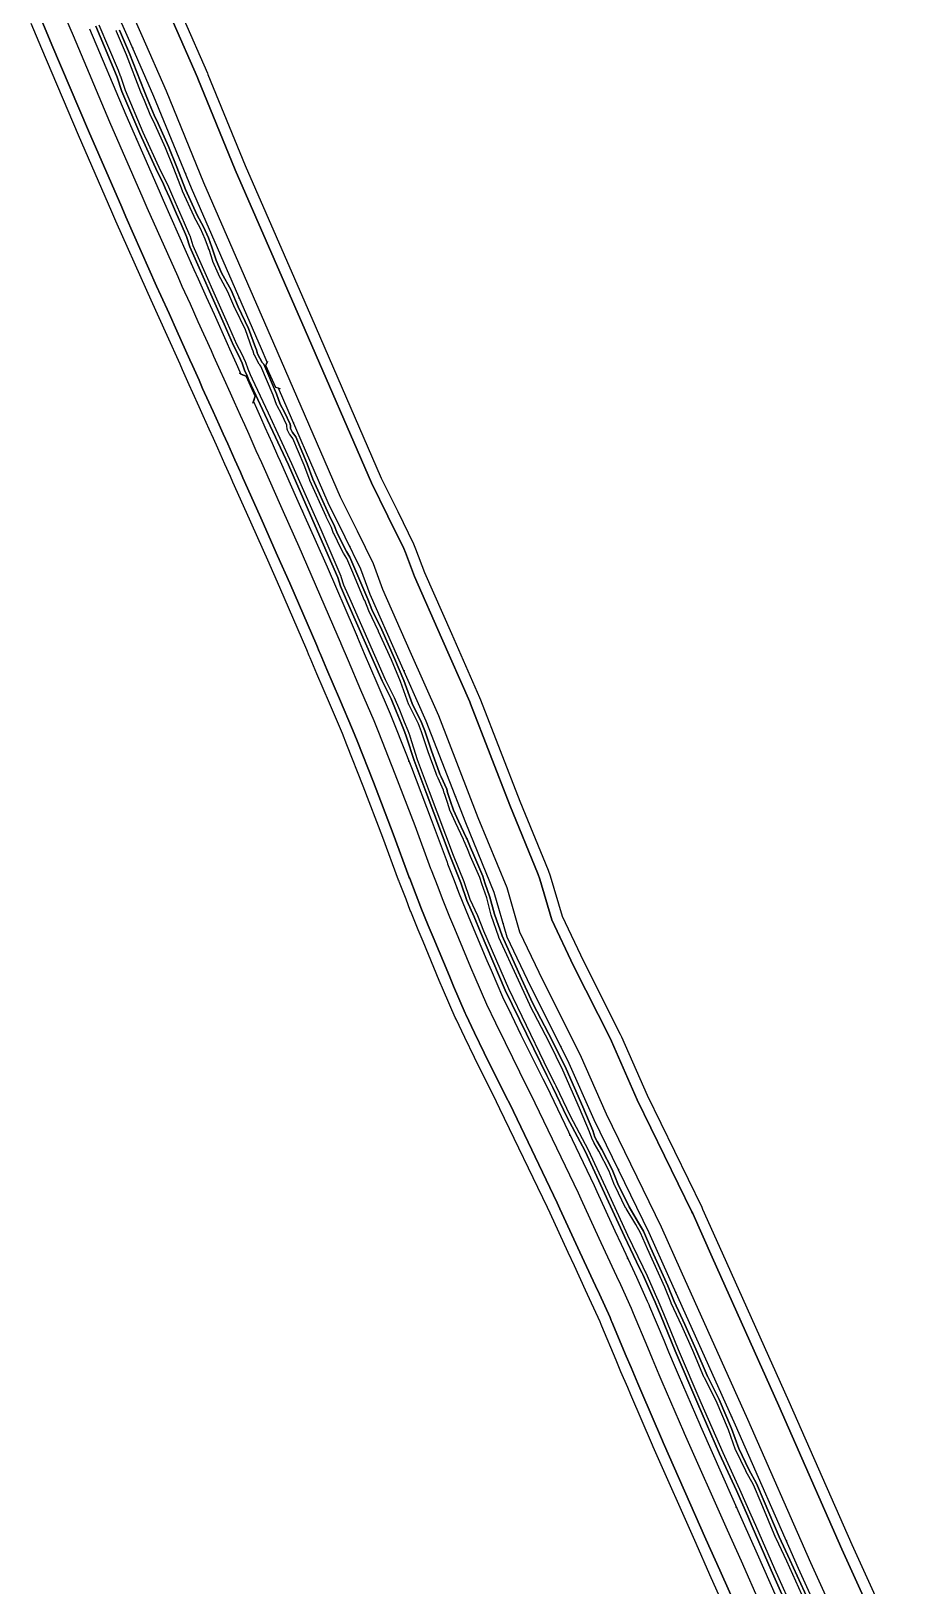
# Model space of a CAD drawing. Header units: inches. Extents: x 87989 to 118156, y 435697 to 451526.
# Drawn here: x 100111 to 100765, y 445126 to 446270 of the extents above; entities that cross this region are included whole.
import ezdxf

# ---------------------------------------------------------------- set-up
doc = ezdxf.new("R2010")
doc.units = ezdxf.units.IN
doc.header["$MEASUREMENT"] = 0
for name, color, linetype, true_color in [('As_waterkering_BWK', 7, 'Continuous', 0x7b8981), ('Beschermingszone_BWK', 7, 'Continuous', 0xcf890d), ('Grens_bebouwingsvrije_zone_BWK', 7, 'Continuous', 0x6789ae), ('Kernzone_BWK', 7, 'Continuous', 0xcb89af), ('Kunstwerken_BWK', 7, 'Continuous', 0xc78952), ('Referentiepunten_BWK', 7, 'Continuous', 0x178980)]:
    doc.layers.add(name, color=color, linetype=linetype, true_color=true_color)

msp = doc.modelspace()

# ---------------------------------------------------------------- linework, layer by layer
at = {"layer": 'As_waterkering_BWK'}
for points in [[(100725.3785, 445028.1803), (100675.3305, 445138.4211), (100628.8333, 445243.9276), (100579.7998, 445353.1539), (100565.4279, 445385.4484), (100524.8484, 445468.6362), (100505.5732, 445512.4282), (100478.3512, 445566.5341), (100460.9358, 445603.2247), (100451.2982, 445636.0264), (100430.3322, 445687.2579), (100401.2503, 445762.1608), (100380.4533, 445809.3344), (100360.1636, 445855.3244), (100353.2313, 445873.9233), (100341.7337, 445897.5947), (100329.2218, 445922.7877), (100292.5846, 446007.1413), (100290.6273, 446007.8096), (100283.3825, 446023.8834), (100284.288, 446026.2641), (100280.0192, 446036.072), (100228.4495, 446154.4287), (100200.8893, 446221.892), (100183.1358, 446262.4714), (100141.0346, 446357.4949)], [(100153.4386, 446271.7864), (100180.2149, 446208.4684), (100204.6815, 446152.4128), (100207.6942, 446145.574), (100230.2669, 446094.6548), (100233.3832, 446087.7677), (100239.3642, 446074.5511), (100245.1707, 446061.7199), (100254.8322, 446040.2266), (100256.627, 446036.1461), (100261.5337, 446025.271), (100264.1506, 446019.3614), (100264.9662, 446017.5662), (100268.87, 446016.1172), (100275.5223, 446001.2992), (100274.1049, 445997.3751), (100276.286, 445992.6212), (100279.3177, 445985.7741), (100282.5631, 445978.6156), (100287.8657, 445966.7354), (100291.9253, 445957.7559), (100293.8216, 445953.4737), (100305.9515, 445926.2493), (100307.9083, 445921.8257), (100319.3866, 445896.0035), (100328.3928, 445875.6006), (100348.2412, 445829.6735), (100350.4831, 445824.4552), (100350.7139, 445823.6646), (100355.7407, 445811.9642), (100364.9862, 445790.3593), (100374.6824, 445767.5253), (100378.2013, 445758.8596), (100390.4155, 445728.0336), (100404.9677, 445689.8139), (100416.6609, 445658.2046), (100417.0323, 445657.1823), (100421.9057, 445644.8154), (100425.1563, 445636.1959), (100430.5196, 445622.9687), (100433.9978, 445614.605), (100445.9778, 445585.9969), (100449.0093, 445578.802), (100457.5358, 445559.1999), (100463.9939, 445545.6867), (100470.9826, 445531.1852), (100487.0988, 445498.7656), (100489.7022, 445493.5567), (100524.7776, 445420.3846), (100526.9083, 445415.8712), (100540.1892, 445387.011), (100544.8181, 445377.0175), (100553.1103, 445359.1193), (100556.0496, 445352.7826), (100564.0161, 445335.1698), (100565.113, 445332.602), (100565.6303, 445331.3487), (100576.1267, 445306.3414), (100579.6562, 445297.9545), (100584.5741, 445286.2669), (100586.7521, 445281.0914), (100602.6206, 445244.2863), (100603.0769, 445243.25), (100634.5663, 445172.1552), (100644.8322, 445149.2736), (100658.9423, 445117.5103)]]:
    msp.add_lwpolyline(points, dxfattribs=at)
at = {"layer": 'Beschermingszone_BWK'}
for points in [[(100670.2061, 445103.5547), (100655.2568, 445137.2207), (100641.2764, 445169.1738), (100637.9717, 445176.8145), (100629.5498, 445195.8281), (100617.2031, 445222.793), (100601.1787, 445259.4844), (100584.416, 445298.5), (100573.6641, 445325.1289), (100570.2461, 445333.2695), (100569.7227, 445334.5371), (100568.5928, 445337.1816), (100560.5957, 445354.8652), (100560.1895, 445355.7402), (100558.3574, 445359.373), (100547.1387, 445382.7793), (100532.3965, 445414.7148), (100518.2012, 445445.4688), (100504.9463, 445470.4102), (100494.4014, 445492.5313), (100493.6504, 445493.9785), (100489.96, 445501.2344), (100485.6025, 445510.2363), (100459.4863, 445564.1934), (100441.249, 445606.7168), (100436.7002, 445618.0684), (100431.1934, 445630.1523), (100426.6553, 445643.1406), (100418.8428, 445662.6387), (100401.1768, 445709.5059), (100392.3652, 445733.0371), (100386.876, 445750.4063), (100385.3564, 445754.375), (100382.8418, 445760.7207), (100379.2998, 445769.4434), (100375.4688, 445778.4648), (100368.8174, 445791.8145), (100343.4297, 445849.4648), (100338.1436, 445861.541), (100336.1416, 445867.75), (100321.3906, 445902.0781), (100299.96, 445950.6973), (100282.6299, 445987.9355), (100270.8604, 446013.1172), (100269.457, 446016.2539), (100267.5908, 446020.4531), (100265.8945, 446025.7051), (100263.3145, 446031.1289), (100259.5049, 446038.6523), (100252.5166, 446054.377), (100227.2246, 446111.2637), (100224.8838, 446118.8398), (100220.8486, 446127.9668), (100217.5547, 446135.6699), (100212.2676, 446147.5957), (100209.2607, 446154.4199), (100207.4648, 446158.5352), (100203.4531, 446166.1348), (100190.5107, 446194.6191), (100177.3086, 446225.625), (100173.8193, 446236.1816), (100172.1758, 446240.3164), (100158.042, 446273.7363)], [(100160.3447, 446274.7129), (100174.4883, 446241.2637), (100176.1426, 446237.1055), (100176.1934, 446236.9668), (100179.6494, 446226.5078), (100192.7988, 446195.625), (100205.6982, 446167.2363), (100209.6758, 446159.7012), (100209.7559, 446159.5352), (100211.5498, 446155.4238), (100214.5547, 446148.6055), (100219.8467, 446136.668), (100223.1416, 446128.9648), (100227.1709, 446119.8496), (100227.2725, 446119.5781), (100229.5693, 446112.1445), (100254.8018, 446055.3926), (100261.7637, 446039.7246), (100265.5586, 446032.2324), (100268.1523, 446026.7793), (100268.2734, 446026.4746), (100269.9287, 446021.3477), (100271.7402, 446017.2695), (100273.1318, 446014.1563), (100284.8955, 445988.9941), (100302.2363, 445951.7285), (100323.6836, 445903.0762), (100338.4385, 445868.7363), (100338.5205, 445868.5176), (100340.4844, 445862.4297), (100345.7188, 445850.4688), (100371.082, 445792.875), (100377.707, 445779.5801), (100377.7705, 445779.4414), (100381.6084, 445770.4023), (100385.1621, 445761.6523), (100387.6855, 445755.2832), (100389.21, 445751.3008), (100389.2588, 445751.1602), (100394.7295, 445733.8535), (100403.5176, 445710.3848), (100421.1729, 445663.543), (100428.9756, 445644.0703), (100429.0146, 445643.9648), (100433.5156, 445631.0859), (100438.9756, 445619.1055), (100439.0215, 445618.998), (100443.5586, 445607.6738), (100461.7607, 445565.2305), (100487.8535, 445511.3262), (100492.1992, 445502.3457), (100495.873, 445495.1211), (100496.6191, 445493.6836), (100496.6572, 445493.6074), (100507.1797, 445471.5352), (100520.4082, 445446.6406), (100520.4707, 445446.5156), (100534.666, 445415.7637), (100549.4014, 445383.8438), (100560.6006, 445360.4766), (100562.4219, 445356.8652), (100562.457, 445356.791), (100562.8682, 445355.9063), (100570.8809, 445338.1895), (100572.0273, 445335.5059), (100572.5547, 445334.2305), (100575.9756, 445326.0801), (100586.7236, 445299.4609), (100603.4727, 445260.4785), (100619.4854, 445223.8125), (100631.8291, 445196.8535), (100640.2617, 445177.8164), (100643.5684, 445170.1699), (100657.5449, 445138.2285), (100672.4629, 445104.6309)]]:
    msp.add_lwpolyline(points, dxfattribs=at)
for points in [[(100624.2513, 445102.0015, 0), (100610.1332, 445133.7826, 0), (100599.8588, 445156.6831, 0), (100568.3159, 445227.8985, 0), (100567.7843, 445229.1068, 0), (100551.7922, 445266.1991, 0), (100549.5488, 445271.528, 0), (100544.631, 445283.2156, 0), (100541.0949, 445291.6182, 0), (100530.5481, 445316.7464, 0), (100530.0764, 445317.8884, 0), (100529.2283, 445319.8738, 0), (100521.5012, 445336.9571, 0), (100518.6346, 445343.1372, 0), (100510.3381, 445361.0448, 0), (100505.6887, 445371.0826, 0), (100492.4657, 445399.8168, 0), (100490.4627, 445404.0605, 0), (100455.5712, 445476.8483, 0), (100453.0896, 445481.8135, 0), (100436.8528, 445514.4787, 0), (100429.7349, 445529.2452, 0), (100423.25, 445542.8145, 0), (100422.6897, 445544.0425, 0), (100414.0769, 445563.846, 0), (100410.9431, 445571.2807, 0), (100398.929, 445599.9703, 0), (100395.3686, 445608.5335, 0), (100389.9411, 445621.9171, 0), (100389.6008, 445622.7869, 0), (100386.449, 445631.1442, 0), (100381.6783, 445643.2503, 0), (100381.316, 445644.2075, 0), (100380.9829, 445645.1252, 0), (100369.3906, 445676.4608, 0), (100354.9935, 445714.2732, 0), (100342.9328, 445744.7118, 0), (100339.5877, 445752.9496, 0), (100330.0299, 445775.4579, 0), (100320.8158, 445796.9891, 0), (100315.7997, 445808.6646, 0), (100315.2438, 445810.212, 0), (100313.3432, 445814.636, 0), (100293.5695, 445860.3902, 0), (100284.6427, 445880.6132, 0), (100273.1704, 445906.4218, 0), (100271.2203, 445910.8304, 0), (100259.0936, 445938.0476, 0), (100257.2391, 445942.2353, 0), (100253.2026, 445951.1643, 0), (100247.9083, 445963.0263, 0), (100244.6399, 445970.2364, 0), (100241.6469, 445976.9944, 0), (100239.3781, 445981.9315, 0), (100237.1635, 445986.7905, 0), (100234.1403, 445993.531, 0), (100229.4743, 446003.8203, 0), (100226.842, 446009.7639, 0), (100221.9163, 446020.6821, 0), (100220.11, 446024.7866, 0), (100210.531, 446046.0967, 0), (100204.7441, 446058.8843, 0), (100198.7628, 446072.1016, 0), (100195.5868, 446079.122, 0), (100172.9368, 446130.2142, 0), (100169.8803, 446137.1526, 0), (100145.3017, 446193.4676, 0), (100118.4496, 446256.9617, 0), (100110.5198, 446275.643, 0)], [(100117.8725, 446278.7953, 0), (100125.8157, 446260.0827, 0), (100152.6519, 446196.6256, 0), (100177.2069, 446140.3653, 0), (100180.2541, 446133.4479, 0), (100202.8878, 446082.3921, 0), (100206.0513, 446075.3998, 0), (100212.0325, 446062.1826, 0), (100217.8236, 446049.3858, 0), (100227.4204, 446028.0373, 0), (100229.2238, 446023.9377, 0), (100234.1455, 446013.0285, 0), (100236.7746, 446007.0921, 0), (100241.4329, 445996.8201, 0), (100244.453, 445990.0864, 0), (100246.6524, 445985.2609, 0), (100248.9393, 445980.2842, 0), (100251.9405, 445973.5075, 0), (100255.204, 445966.3083, 0), (100260.5001, 445954.4424, 0), (100264.5419, 445945.503, 0), (100266.4048, 445941.2952, 0), (100278.5321, 445914.0765, 0), (100280.4836, 445909.6648, 0), (100291.9572, 445883.8533, 0), (100300.9011, 445863.5925, 0), (100320.6901, 445817.8018, 0), (100322.5942, 445813.3699, 0), (100323.1501, 445811.8225, 0), (100328.1684, 445800.1418, 0), (100337.3891, 445778.595, 0), (100346.976, 445756.0181, 0), (100350.3578, 445747.6903, 0), (100362.4508, 445717.1701, 0), (100376.8805, 445679.272, 0), (100388.4941, 445647.8788, 0), (100388.8352, 445646.939, 0), (100389.1213, 445646.1833, 0), (100393.9136, 445634.0223, 0), (100397.0862, 445625.6098, 0), (100397.3548, 445624.9232, 0), (100402.7688, 445611.5725, 0), (100406.3119, 445603.0513, 0), (100418.3188, 445574.3788, 0), (100421.4311, 445566.9946, 0), (100430.0257, 445547.2335, 0), (100430.4681, 445546.264, 0), (100436.9474, 445532.7066, 0), (100444.038, 445517.9959, 0), (100460.2495, 445485.3824, 0), (100462.7567, 445480.3658, 0), (100497.6869, 445407.4972, 0), (100499.7168, 445403.1967, 0), (100512.952, 445374.436, 0), (100517.597, 445364.4074, 0), (100525.8927, 445346.5019, 0), (100528.7746, 445340.2888, 0), (100536.552, 445323.094, 0), (100537.4525, 445320.986, 0), (100537.9339, 445319.8206, 0), (100548.47, 445294.7178, 0), (100552.0047, 445286.3186, 0), (100556.9226, 445274.6309, 0), (100559.1522, 445269.3343, 0), (100575.1183, 445232.3025, 0), (100575.634, 445231.1304, 0), (100607.1657, 445159.9404, 0), (100617.4383, 445137.0438, 0), (100631.5547, 445105.2665, 0)], [(100757.3101, 445042.5103, 0), (100707.2801, 445152.7131, 0), (100660.8122, 445258.152, 0), (100611.7531, 445367.4361, 0), (100597.4044, 445399.6788, 0), (100596.8848, 445400.7932, 0), (100556.6062, 445483.3643, 0), (100537.6074, 445526.5282, 0), (100536.839, 445528.1588, 0), (100509.7977, 445581.9055, 0), (100493.7383, 445615.7393, 0), (100484.8788, 445645.8928, 0), (100483.6907, 445649.2827, 0), (100462.8446, 445700.2211, 0), (100433.8773, 445774.8286, 0), (100433.2761, 445776.2797, 0), (100412.4773, 445823.4576, 0), (100392.6006, 445868.5115, 0), (100386.0272, 445886.1473, 0), (100384.714, 445889.215, 0), (100373.1486, 445913.0246, 0), (100360.9674, 445937.5531, 0), (100312.1138, 446050.0338, 0), (100260.6973, 446168.0389, 0), (100233.2899, 446235.1283, 0), (100232.9548, 446235.9206, 0), (100215.1685, 446276.5747, 0)], [(100222.4902, 446279.7983, 0), (100240.2841, 446239.1272, 0), (100240.6958, 446238.1538, 0), (100268.0683, 446171.1498, 0), (100319.4498, 446053.2251, 0), (100368.2236, 445940.9281, 0), (100380.3291, 445916.5515, 0), (100391.9101, 445892.7102, 0), (100393.5234, 445888.9413, 0), (100400.0147, 445871.5256, 0), (100419.7971, 445826.6857, 0), (100440.5963, 445779.5069, 0), (100441.3349, 445777.7242, 0), (100470.276, 445703.1841, 0), (100491.0947, 445652.3127, 0), (100492.5543, 445648.148, 0), (100501.236, 445618.5998, 0), (100516.9855, 445585.4189, 0), (100543.9855, 445531.7544, 0), (100544.9295, 445529.751, 0), (100563.8651, 445486.7307, 0), (100604.0749, 445404.3006, 0), (100604.7133, 445402.9314, 0), (100619.0567, 445370.7006, 0), (100668.1217, 445261.4033, 0), (100714.5829, 445155.9798, 0), (100764.6087, 445045.7858, 0)], [(100680.041, 445114.3613, 0), (100666.6602, 445143.8008, 0), (100658.7178, 445160.4844, 0), (100658.667, 445160.5977, 0), (100647.8086, 445186.6875, 0), (100642.1328, 445199.834, 0), (100636.5234, 445210.0879, 0), (100636.4658, 445210.1992, 0), (100629.0342, 445225.5742, 0), (100628.9336, 445225.8145, 0), (100623.6436, 445240.4688, 0), (100614.624, 445261.6973, 0), (100605.9824, 445278.6973, 0), (100605.8809, 445278.8965, 0), (100605.8066, 445279.0547, 0), (100605.6348, 445279.459, 0), (100597.4014, 445298.9297, 0), (100589.4541, 445316.9004, 0), (100581.5928, 445333.7539, 0), (100581.543, 445333.8672, 0), (100576.8516, 445345.3809, 0), (100576.8164, 445345.4648, 0), (100564.0801, 445373.7402, 0), (100558.9375, 445385.4707, 0), (100555.4434, 445391.4883, 0), (100548.4385, 445403.25, 0), (100548.3955, 445403.3262, 0), (100548.1279, 445403.8125, 0), (100548.0723, 445403.9199, 0), (100540.0586, 445420.3496, 0), (100539.9717, 445420.5488, 0), (100538.251, 445425.0332, 0), (100535.876, 445430.9375, 0), (100528.3096, 445445.6211, 0), (100524.8711, 445451.5, 0), (100524.7822, 445451.666, 0), (100523.2109, 445454.8867, 0), (100523.0957, 445455.1621, 0), (100521.4736, 445459.834, 0), (100514.1973, 445477.1953, 0), (100501.9512, 445505.1602, 0), (100492.0645, 445525.3086, 0), (100477.6357, 445553.0762, 0), (100477.5889, 445553.1719, 0), (100469.0869, 445571.377, 0), (100454.7959, 445602.9766, 0), (100454.7139, 445603.1816, 0), (100449.1162, 445619.2109, 0), (100449.0566, 445619.4063, 0), (100445.7979, 445631.9414, 0), (100442.1826, 445642.3926, 0), (100440.6416, 445647.0762, 0), (100434.002, 445662.5957, 0), (100431.6982, 445668.0234, 0), (100429.083, 445674.1855, 0), (100428.749, 445674.8438, 0), (100428.7119, 445674.918, 0), (100422.8408, 445687.5059, 0), (100419.1348, 445695.5137, 0), (100419.0273, 445695.7871, 0), (100416.915, 445702.2539, 0), (100414.6611, 445708.8672, 0), (100414.6191, 445709, 0), (100413.9961, 445711.2305, 0), (100410.0049, 445720.1035, 0), (100409.1406, 445722.0234, 0), (100409.0732, 445722.1875, 0), (100408.5293, 445723.668, 0), (100402.7295, 445739.4434, 0), (100402.6982, 445739.5332, 0), (100397.9365, 445754.168, 0), (100395.5225, 445760.1914, 0), (100388.6426, 445773.8633, 0), (100388.5215, 445774.1465, 0), (100382.4277, 445791.2246, 0), (100375.6484, 445807.1992, 0), (100366.3008, 445828.166, 0), (100366.2695, 445828.2344, 0), (100359.0215, 445843.2539, 0), (100358.9443, 445843.4297, 0), (100356, 445850.9609, 0), (100355.9717, 445851.0293, 0), (100346.46, 445873.3633, 0), (100342.7783, 445881.75, 0), (100340.4072, 445885.7305, 0), (100340.3418, 445885.8477, 0), (100338.6943, 445888.9844, 0), (100338.6611, 445889.0508, 0), (100333.2568, 445900.127, 0), (100333.1582, 445900.3574, 0), (100331.5908, 445904.6016, 0), (100327.6768, 445912.625, 0), (100327.6445, 445912.6953, 0), (100315.6719, 445939.2852, 0), (100315.6074, 445939.4434, 0), (100311.4619, 445950.627, 0), (100303.0635, 445970.1582, 0), (100301.8447, 445971.8438, 0), (100300.9766, 445973.043, 0), (100300.7871, 445973.3516, 0), (100299.2656, 445976.2617, 0), (100299.1309, 445976.5684, 0), (100299.0381, 445976.8887, 0), (100298.9893, 445977.2207, 0), (100298.8242, 445979.2813, 0), (100298.7617, 445980.0664, 0), (100294.7588, 445988.4473, 0), (100291.6191, 445994.1367, 0), (100291.4531, 445994.5059, 0), (100288.7656, 446002.043, 0), (100279.6641, 446023.5391, 0), (100278.8301, 446024.3535, 0), (100278.5742, 446024.6445, 0), (100278.3672, 446024.9707, 0), (100274.9502, 446031.4082, 0), (100274.8096, 446031.7266, 0), (100274.7588, 446031.8789, 0), (100273.9893, 446034.5098, 0), (100273.3086, 446036.0684, 0), (100273.2471, 446036.2207, 0), (100268.2002, 446050.209, 0), (100260.584, 446065.9922, 0), (100260.5352, 446066.0996, 0), (100255.3818, 446078.2031, 0), (100248.4424, 446090.9277, 0), (100248.3379, 446091.1426, 0), (100244.3271, 446100.5391, 0), (100244.249, 446100.748, 0), (100241.4639, 446109.3379, 0), (100241.1494, 446110.0371, 0), (100241.0723, 446110.2285, 0), (100238.6982, 446116.9258, 0), (100235.2031, 446124.8848, 0), (100230.6016, 446133.4121, 0), (100230.5313, 446133.5527, 0), (100221.8887, 446152.3223, 0), (100221.8252, 446152.4707, 0), (100215.4951, 446168.9609, 0), (100209.4365, 446184.2559, 0), (100201.7578, 446200.9824, 0), (100198.7861, 446207.2188, 0), (100198.7285, 446207.3496, 0), (100193.9814, 446218.9707, 0), (100191.3223, 446225.0566, 0), (100191.2803, 446225.1563, 0), (100180.7031, 446252.582, 0), (100180.6709, 446252.6621, 0), (100173.3311, 446269.8887, 0), (100173.2813, 446270.0137, 0), (100173.1768, 446270.3926, 0)], [(100175.6309, 446270.8691, 0), (100183.0039, 446253.5625, 0), (100193.6133, 446226.0547, 0), (100196.2842, 446219.9434, 0), (100201.043, 446208.2949, 0), (100204.0225, 446202.043, 0), (100211.7363, 446185.2383, 0), (100217.8242, 446169.8691, 0), (100224.1592, 446153.3672, 0), (100232.8018, 446134.5996, 0), (100237.4521, 446125.9824, 0), (100241.0234, 446117.8477, 0), (100243.4287, 446111.0645, 0), (100243.7998, 446110.2402, 0), (100246.627, 446101.5195, 0), (100250.6367, 446092.123, 0), (100257.6348, 446079.293, 0), (100262.835, 446067.0781, 0), (100270.5078, 446051.1797, 0), (100275.5986, 446037.0684, 0), (100276.3438, 446035.3652, 0), (100277.1582, 446032.5801, 0), (100280.5752, 446026.1426, 0), (100281.7695, 446024.9785, 0), (100291.0957, 446002.9512, 0), (100293.8076, 445995.3457, 0), (100296.9834, 445989.5898, 0), (100301.2168, 445980.7266, 0), (100301.3164, 445979.4805, 0), (100301.4814, 445977.4199, 0), (100303.002, 445974.5098, 0), (100303.8701, 445973.3105, 0), (100305.251, 445971.4004, 0), (100313.7842, 445951.5566, 0), (100317.9512, 445940.3105, 0), (100329.9238, 445913.7207, 0), (100333.8926, 445905.584, 0), (100335.5039, 445901.2227, 0), (100340.9082, 445890.1465, 0), (100342.5547, 445887.0098, 0), (100345.0049, 445882.8965, 0), (100348.7549, 445874.3555, 0), (100358.3008, 445851.9395, 0), (100361.2734, 445844.3398, 0), (100368.5527, 445829.252, 0), (100377.9414, 445808.1973, 0), (100384.7578, 445792.1328, 0), (100390.876, 445774.9863, 0), (100397.8027, 445761.2207, 0), (100400.2881, 445755.0195, 0), (100405.0762, 445740.3066, 0), (100410.876, 445724.5293, 0), (100411.4199, 445723.0508, 0), (100412.2852, 445721.1289, 0), (100416.3525, 445712.084, 0), (100417.0273, 445709.6738, 0), (100419.2871, 445703.0469, 0), (100421.4033, 445696.5645, 0), (100425.1074, 445688.5605, 0), (100430.9775, 445675.9746, 0), (100431.3506, 445675.2402, 0), (100434, 445669, 0), (100436.3018, 445663.5762, 0), (100442.9834, 445647.9609, 0), (100444.5508, 445643.1914, 0), (100448.1924, 445632.666, 0), (100451.4756, 445620.0352, 0), (100457.0742, 445604.0059, 0), (100471.3584, 445572.4219, 0), (100479.8535, 445554.2285, 0), (100494.2969, 445526.4355, 0), (100504.2188, 445506.2129, 0), (100516.4951, 445478.1797, 0), (100523.8096, 445460.7285, 0), (100525.458, 445455.9824, 0), (100527.0283, 445452.7617, 0), (100530.501, 445446.8242, 0), (100538.1514, 445431.9805, 0), (100540.5781, 445425.9473, 0), (100542.3057, 445421.4453, 0), (100550.3193, 445405.0156, 0), (100550.5869, 445404.5293, 0), (100557.5986, 445392.7559, 0), (100561.1699, 445386.6035, 0), (100566.3652, 445374.7559, 0), (100579.1318, 445346.4082, 0), (100583.8584, 445334.8105, 0), (100591.7305, 445317.9355, 0), (100599.6963, 445299.9219, 0), (100607.9375, 445280.4355, 0), (100608.1084, 445280.0313, 0), (100608.2109, 445279.8301, 0), (100616.8906, 445262.7539, 0), (100625.9717, 445241.3828, 0), (100631.2852, 445226.6621, 0), (100638.7168, 445211.2871, 0), (100644.3818, 445200.9316, 0), (100650.1104, 445187.6641, 0), (100660.9746, 445161.5586, 0), (100668.9268, 445144.8555, 0), (100682.3457, 445115.3301, 0)]]:
    msp.add_polyline3d(points, dxfattribs=at)
at = {"layer": 'Grens_bebouwingsvrije_zone_BWK'}
for points in [[(100734.502, 445032.2747), (100684.459, 445142.5045), (100637.9702, 445247.9918), (100588.9293, 445357.2345), (100574.4926, 445389.6747), (100533.9221, 445472.8442), (100514.6221, 445516.6925), (100487.3359, 445570.9259), (100470.308, 445606.8003), (100460.7478, 445639.3384), (100439.6214, 445690.9617), (100410.491, 445765.9894), (100389.603, 445813.3696), (100369.4313, 445859.0921), (100362.4348, 445877.8631), (100350.7096, 445902.0033), (100338.2919, 445927.0064), (100289.1891, 446040.0611), (100237.6632, 446158.3173), (100210.1001, 446225.7876), (100192.288, 446266.5009), (100150.1517, 446361.6038)], [(100133.4969, 446285.4938), (100141.4686, 446266.7148), (100168.2705, 446203.3364), (100192.7758, 446147.1922), (100195.8035, 446140.3193), (100218.4025, 446089.3409), (100221.5392, 446082.4085), (100227.5204, 446069.1914), (100233.3203, 446056.3751), (100242.9535, 446034.9445), (100244.752, 446030.8557), (100249.6653, 446019.9659), (100252.2874, 446014.0446), (100256.9296, 446003.8092), (100259.9429, 445997.0903), (100262.1102, 445992.3358), (100264.4358, 445987.2752), (100267.454, 445980.4585), (100270.7074, 445973.2824), (100276.0072, 445961.4084), (100280.0589, 445952.4462), (100281.941, 445948.1963), (100294.0697, 445920.9744), (100296.0242, 445916.556), (100307.5005, 445890.7384), (100316.4796, 445870.397), (100336.3024, 445824.5291), (100338.2261, 445820.0514), (100338.4569, 445819.2608), (100343.7927, 445806.8411), (100353.0275, 445785.2614), (100362.6763, 445762.5389), (100366.1358, 445754.0196), (100378.2975, 445723.3261), (100392.7966, 445685.2458), (100404.4551, 445653.7301), (100404.8733, 445652.5789), (100409.7758, 445640.1384), (100413.049, 445631.4591), (100418.494, 445618.0302), (100422.0006, 445609.5984), (100433.9922, 445580.9624), (100437.0583, 445573.6853), (100445.7069, 445553.8027), (100452.2737, 445540.062), (100459.3062, 445525.4696), (100475.4641, 445492.9662), (100478.0258, 445487.8406), (100513.0382, 445414.8), (100515.1253, 445410.3789), (100528.3864, 445381.5618), (100533.0221, 445371.5536), (100541.316, 445353.6517), (100544.2304, 445347.3686), (100552.115, 445329.937), (100553.1268, 445327.5684), (100553.6284, 445326.3531), (100564.1421, 445301.3045), (100567.674, 445292.912), (100572.5916, 445281.2249), (100574.7919, 445275.9966), (100590.7027, 445239.0932), (100591.185, 445237.9981), (100622.6926, 445166.8621), (100632.9615, 445143.974), (100647.0743, 445112.2046)]]:
    msp.add_lwpolyline(points, dxfattribs=at)
at = {"layer": 'Kernzone_BWK'}
for points in [[(100631.5547, 445105.2665), (100617.4383, 445137.0438), (100607.1657, 445159.9404), (100575.634, 445231.1304), (100575.1183, 445232.3025), (100559.1522, 445269.3343), (100556.9226, 445274.6309), (100552.0047, 445286.3186), (100548.47, 445294.7178), (100537.9339, 445319.8206), (100537.4525, 445320.986), (100536.552, 445323.094), (100528.7746, 445340.2888), (100525.8927, 445346.5019), (100517.597, 445364.4074), (100512.952, 445374.436), (100499.7168, 445403.1967), (100497.6869, 445407.4972), (100462.7567, 445480.3658), (100460.2495, 445485.3824), (100444.038, 445517.9959), (100436.9474, 445532.7066), (100430.4681, 445546.264), (100430.0257, 445547.2335), (100421.4311, 445566.9946), (100418.3188, 445574.3788), (100406.3119, 445603.0513), (100402.7688, 445611.5725), (100397.3548, 445624.9232), (100397.0862, 445625.6098), (100393.9136, 445634.0223), (100389.1213, 445646.1833), (100388.8352, 445646.939), (100388.4941, 445647.8788), (100376.8805, 445679.272), (100362.4508, 445717.1701), (100350.3578, 445747.6903), (100346.976, 445756.0181), (100337.3891, 445778.595), (100328.1684, 445800.1418), (100323.1501, 445811.8225), (100322.5942, 445813.3699), (100320.6901, 445817.8018), (100300.9011, 445863.5925), (100291.9572, 445883.8533), (100280.4836, 445909.6648), (100278.5321, 445914.0765), (100266.4048, 445941.2952), (100264.5419, 445945.503), (100260.5001, 445954.4424), (100255.204, 445966.3083), (100251.9405, 445973.5075), (100248.9393, 445980.2842), (100246.6524, 445985.2609), (100244.453, 445990.0864), (100241.4329, 445996.8201), (100236.7746, 446007.0921), (100234.1455, 446013.0285), (100229.2238, 446023.9377), (100227.4204, 446028.0373), (100217.8236, 446049.3858), (100212.0325, 446062.1826), (100206.0513, 446075.3998), (100202.8878, 446082.3921), (100180.2541, 446133.4479), (100177.2069, 446140.3653), (100152.6519, 446196.6256), (100125.8157, 446260.0827), (100117.8725, 446278.7953)], [(100158.0424, 446273.737), (100172.1758, 446240.3158), (100173.8193, 446236.1823), (100177.3087, 446225.6246), (100190.5105, 446194.6187), (100203.4527, 446166.1338), (100207.4649, 446158.5348), (100209.2606, 446154.4207), (100212.2675, 446147.595), (100217.5542, 446135.6694), (100220.8491, 446127.9675), (100224.884, 446118.8394), (100227.2245, 446111.2645), (100252.517, 446054.377), (100259.5044, 446038.6517), (100263.3148, 446031.1298), (100265.8945, 446025.7059), (100267.5906, 446020.4534), (100269.457, 446016.253), (100270.8599, 446013.1171), (100282.6294, 445987.9365), (100299.9597, 445950.6963), (100321.3909, 445902.0791), (100336.1415, 445867.7493), (100338.1439, 445861.5419), (100343.43, 445849.464), (100368.8176, 445791.8137), (100375.4691, 445778.4646), (100379.2998, 445769.443), (100382.8418, 445760.7211), (100385.356, 445754.3757), (100386.8755, 445750.4064), (100392.365, 445733.037), (100401.177, 445709.506), (100418.843, 445662.638), (100426.6548, 445643.141), (100431.1932, 445630.153), (100436.7005, 445618.0683), (100441.249, 445606.716), (100459.486, 445564.193), (100485.603, 445510.236), (100489.96, 445501.235), (100493.65, 445493.978), (100494.401, 445492.532), (100504.946, 445470.4105), (100518.201, 445445.468), (100532.3966, 445414.7156), (100547.139, 445382.78), (100558.357, 445359.373), (100560.1896, 445355.7396), (100560.5953, 445354.8649), (100568.5929, 445337.1823), (100569.723, 445334.5379), (100570.2464, 445333.2701), (100573.6639, 445325.128), (100584.416, 445298.5), (100601.179, 445259.484), (100617.203, 445222.792), (100629.5498, 445195.8275), (100637.9713, 445176.8138), (100641.276, 445169.173), (100655.257, 445137.221), (100670.206, 445103.554)], [(100215.1685, 446276.5747), (100232.9548, 446235.9206), (100233.2899, 446235.1283), (100260.6973, 446168.0389), (100312.1138, 446050.0338), (100360.9674, 445937.5531), (100373.1486, 445913.0246), (100384.714, 445889.215), (100386.0272, 445886.1473), (100392.6006, 445868.5115), (100412.4773, 445823.4576), (100433.2761, 445776.2797), (100433.8773, 445774.8286), (100462.8446, 445700.2211), (100483.6907, 445649.2827), (100484.8788, 445645.8928), (100493.7383, 445615.7393), (100509.7977, 445581.9055), (100536.839, 445528.1588), (100537.6074, 445526.5282), (100556.6062, 445483.3643), (100596.8848, 445400.7932), (100597.4044, 445399.6788), (100611.7531, 445367.4361), (100660.8122, 445258.152), (100707.2801, 445152.7131), (100757.3101, 445042.5103)], [(100682.346, 445115.33), (100668.927, 445144.855), (100660.975, 445161.558), (100650.11, 445187.664), (100644.3817, 445200.9318), (100638.717, 445211.288), (100631.2848, 445226.6626), (100625.972, 445241.382), (100616.891, 445262.753), (100608.2106, 445279.8308), (100608.108, 445280.032), (100607.9371, 445280.4348), (100599.696, 445299.922), (100591.73, 445317.935), (100583.8581, 445334.8113), (100579.132, 445346.408), (100566.365, 445374.755), (100561.1701, 445386.6036), (100557.5982, 445392.7551), (100550.5867, 445404.5291), (100550.3197, 445405.0158), (100542.3053, 445421.4452), (100540.578, 445425.947), (100538.1513, 445431.9797), (100530.501, 445446.825), (100527.0287, 445452.7622), (100525.4576, 445455.983), (100523.81, 445460.728), (100516.495, 445478.18), (100504.219, 445506.212), (100494.2965, 445526.4361), (100479.854, 445554.229), (100471.358, 445572.421), (100457.074, 445604.006), (100451.476, 445620.036), (100448.1928, 445632.6665), (100444.551, 445643.192), (100442.983, 445647.96), (100436.302, 445663.576), (100434, 445669), (100431.351, 445675.24), (100430.978, 445675.975), (100425.1078, 445688.5599), (100421.4036, 445696.5635), (100419.287, 445703.0459), (100417.027, 445709.674), (100416.353, 445712.084), (100412.2848, 445721.1281), (100411.42, 445723.05), (100410.876, 445724.53), (100405.076, 445740.306), (100400.288, 445755.02), (100397.803, 445761.22), (100390.876, 445774.987), (100384.758, 445792.133), (100377.941, 445808.197), (100368.553, 445829.2524), (100361.273, 445844.34), (100358.3004, 445851.9404), (100348.755, 445874.356), (100345.0051, 445882.8967), (100342.555, 445887.01), (100340.908, 445890.147), (100335.5037, 445901.223), (100333.8925, 445905.5848), (100329.9238, 445913.7208), (100317.9514, 445940.3114), (100313.7842, 445951.5562), (100305.2513, 445971.4), (100303.8698, 445973.3098), (100303.0024, 445974.5089), (100301.481, 445977.4193), (100301.3162, 445979.48), (100301.2164, 445980.7266), (100296.9831, 445989.5902), (100293.8081, 445995.3449), (100291.0961, 446002.9517), (100281.7695, 446024.9783), (100280.575, 446026.1429), (100277.1586, 446032.5807), (100276.3442, 446035.3648), (100275.599, 446037.069), (100270.508, 446051.179), (100262.835, 446067.079), (100257.635, 446079.293), (100250.637, 446092.124), (100246.627, 446101.52), (100243.8, 446110.24), (100243.4287, 446111.0636), (100241.0236, 446117.8472), (100237.4517, 446125.9832), (100232.8019, 446134.599), (100224.159, 446153.367), (100217.824, 446169.869), (100211.736, 446185.238), (100204.022, 446202.042), (100201.0432, 446208.2941), (100196.2839, 446219.9442), (100193.6135, 446226.0539), (100183.004, 446253.562), (100175.6307, 446270.8683)]]:
    msp.add_lwpolyline(points, dxfattribs=at)
at = {"layer": 'Kunstwerken_BWK'}
for points in [[(100294.0743, 446006.6503), (100290.6272, 446007.8095), (100283.3825, 446023.8834), (100284.6439, 446027.1999)], [(100273.6834, 445996.2082), (100275.5222, 446001.2992), (100268.87, 446016.1171), (100263.8125, 446017.9944)]]:
    msp.add_lwpolyline(points, dxfattribs=at)
at = {"layer": 'Referentiepunten_BWK'}
for p in [(100185.3411, 446257.4307), (100187.9648, 446190.7126), (100224.0374, 446165.2289), (100228.2567, 446099.1895), (100263.7337, 446073.4485), (100272.0512, 446009.031), (100303.6149, 445981.7452), (100310.171, 445916.7353), (100345.051, 445890.7649), (100350.206, 445825.1003), (100384.9557, 445799.1216), (100388.5448, 445732.7547), (100422.8242, 445706.5953), (100424.0026, 445639.2552), (100458.0358, 445613.095), (100463.2277, 445547.29), (100500.4183, 445522.6741), (100507.0347, 445457.3986), (100542.6853, 445432.0706), (100549.5175, 445366.874), (100585.0331, 445341.4962), (100589.3153, 445275.1464), (100625.9874, 445250.2671), (100629.5062, 445183.5797), (100666.3588, 445158.7788)]:
    msp.add_point(p, dxfattribs=at)

doc.saveas('drawing.dxf')
